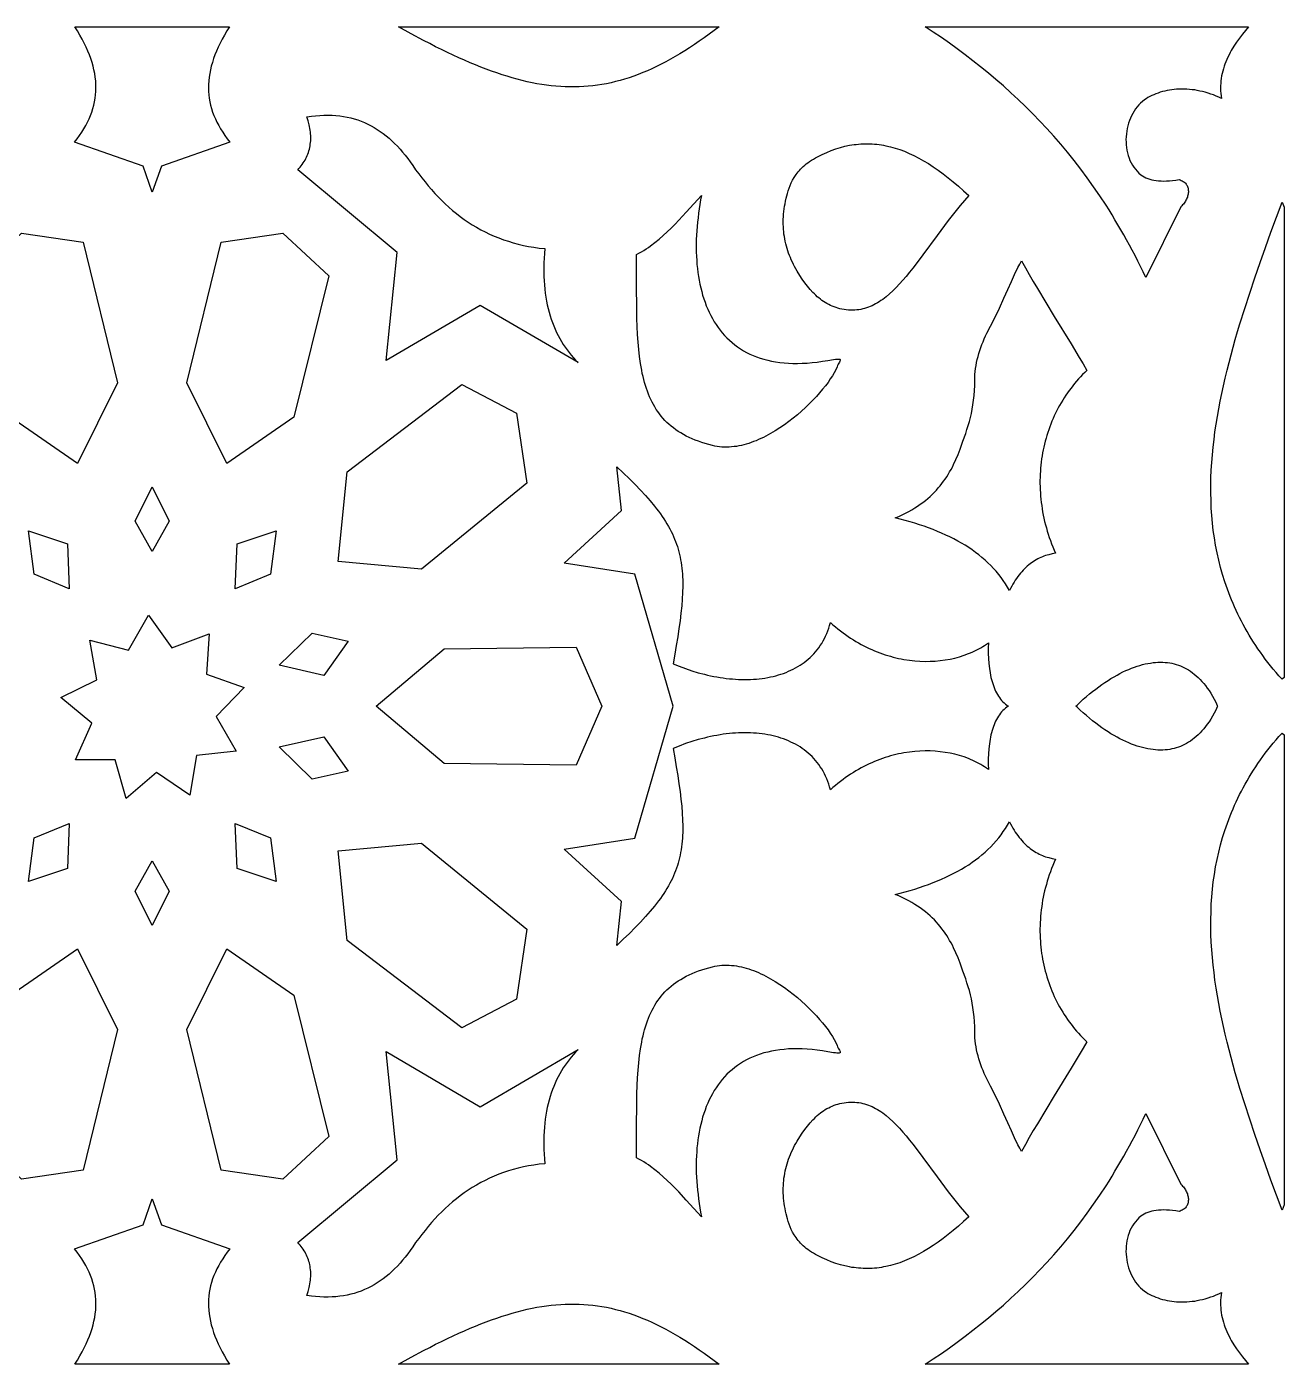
# Model space of a CAD drawing. Extents: x -575 to 575, y -425 to 425.
# Drawn here: x 223.4 to 355, y -70 to 70 of the extents above; entities that cross this region are included whole.
import ezdxf

# ---------------------------------------------------------------- set-up
doc = ezdxf.new("R2010")
doc.units = 0
doc.layers.add('LAYER_1', color=18, linetype='CONTINUOUS')

msp = doc.modelspace()

# ---------------------------------------------------------------- linework, layer by layer
at = {"layer": 'LAYER_1'}
for points in [[(244.35, 69.56), (244.1, 69.13), (243.87, 68.71), (243.65, 68.29), (243.45, 67.87), (243.27, 67.46), (243.11, 67.06), (242.96, 66.66), (242.84, 66.26), (242.73, 65.87), (242.63, 65.48), (242.56, 65.1), (242.5, 64.72), (242.46, 64.34), (242.44, 63.97), (242.43, 63.6), (242.44, 63.23), (242.47, 62.87), (242.52, 62.51), (242.58, 62.14), (242.66, 61.79), (242.76, 61.43), (242.87, 61.07), (243, 60.72), (243.15, 60.37), (243.32, 60.02), (243.5, 59.67), (243.7, 59.32), (243.92, 58.97), (244.15, 58.62), (244.4, 58.27), (244.67, 57.92), (237.5, 55.41), (236.54, 52.68), (235.59, 55.41), (228.41, 57.92), (228.68, 58.27), (228.93, 58.62), (229.17, 58.97), (229.38, 59.32), (229.59, 59.67), (229.77, 60.02), (229.93, 60.37), (230.08, 60.72), (230.22, 61.07), (230.33, 61.43), (230.43, 61.79), (230.51, 62.14), (230.57, 62.51), (230.62, 62.87), (230.65, 63.23), (230.66, 63.6), (230.65, 63.97), (230.63, 64.34), (230.59, 64.72), (230.53, 65.1), (230.45, 65.48), (230.36, 65.87), (230.25, 66.26), (230.12, 66.66), (229.98, 67.06), (229.81, 67.46), (229.63, 67.87), (229.43, 68.29), (229.22, 68.71), (228.98, 69.13), (228.73, 69.56), (228.46, 70), (244.62, 70)], [(295.35, 69.6), (294.83, 69.21), (294.31, 68.84), (293.79, 68.48), (293.28, 68.13), (292.78, 67.8), (292.27, 67.48), (291.77, 67.18), (291.28, 66.88), (290.78, 66.6), (290.29, 66.34), (289.81, 66.08), (289.32, 65.84), (288.84, 65.61), (288.36, 65.4), (287.88, 65.2), (287.4, 65.01), (286.93, 64.83), (286.45, 64.67), (285.98, 64.52), (285.5, 64.38), (285.03, 64.26), (284.56, 64.14), (284.08, 64.04), (283.61, 63.96), (283.13, 63.88), (282.66, 63.82), (282.18, 63.77), (281.7, 63.73), (281.22, 63.71), (280.74, 63.7), (280.26, 63.7), (279.77, 63.71), (279.29, 63.74), (278.79, 63.77), (278.3, 63.82), (277.8, 63.88), (277.3, 63.96), (276.8, 64.04), (276.29, 64.14), (275.78, 64.25), (275.26, 64.37), (274.74, 64.5), (274.21, 64.65), (273.68, 64.81), (273.15, 64.98), (272.6, 65.16), (272.06, 65.35), (271.5, 65.55), (270.94, 65.77), (270.38, 66), (269.8, 66.24), (269.22, 66.49), (268.63, 66.75), (268.04, 67.02), (267.43, 67.31), (266.82, 67.61), (266.2, 67.91), (265.58, 68.23), (264.94, 68.56), (263.64, 69.26), (262.31, 70), (295.88, 70)], [(350.93, 69.62), (350.62, 69.23), (350.31, 68.82), (350.01, 68.4), (349.73, 67.97), (349.46, 67.52), (349.34, 67.29), (349.22, 67.06), (349.11, 66.82), (349, 66.58), (348.9, 66.34), (348.8, 66.1), (348.72, 65.86), (348.64, 65.61), (348.57, 65.36), (348.5, 65.11), (348.45, 64.85), (348.41, 64.6), (348.37, 64.34), (348.35, 64.08), (348.33, 63.82), (348.33, 63.56), (348.34, 63.29), (348.36, 63.03), (348.39, 62.76), (348.44, 62.49), (348.15, 62.63), (347.87, 62.75), (347.59, 62.86), (347.31, 62.96), (347.03, 63.05), (346.74, 63.14), (346.46, 63.21), (346.18, 63.27), (345.9, 63.33), (345.63, 63.38), (345.35, 63.41), (345.08, 63.44), (344.81, 63.46), (344.54, 63.47), (344.27, 63.48), (344, 63.47), (343.74, 63.46), (343.49, 63.44), (343.23, 63.41), (342.98, 63.37), (342.74, 63.32), (342.49, 63.27), (342.26, 63.21), (342.02, 63.14), (341.8, 63.06), (341.57, 62.98), (341.36, 62.89), (341.15, 62.79), (340.94, 62.69), (340.74, 62.58), (340.55, 62.46), (340.37, 62.34), (340.16, 62.18), (339.96, 62), (339.77, 61.81), (339.6, 61.61), (339.44, 61.4), (339.29, 61.17), (339.15, 60.93), (339.02, 60.69), (338.91, 60.43), (338.8, 60.17), (338.71, 59.9), (338.64, 59.63), (338.57, 59.35), (338.52, 59.06), (338.48, 58.78), (338.46, 58.49), (338.44, 58.2), (338.45, 57.92), (338.46, 57.63), (338.49, 57.35), (338.54, 57.07), (338.6, 56.79), (338.67, 56.52), (338.76, 56.26), (338.86, 56.01), (338.98, 55.76), (339.11, 55.52), (339.25, 55.29), (339.42, 55.08), (339.6, 54.87), (339.79, 54.68), (340, 54.51), (340.16, 54.39), (340.34, 54.29), (340.52, 54.2), (340.71, 54.12), (340.92, 54.04), (341.13, 53.99), (341.36, 53.94), (341.6, 53.9), (341.85, 53.87), (342.12, 53.86), (342.4, 53.85), (342.69, 53.86), (342.99, 53.88), (343.31, 53.91), (343.65, 53.95), (343.99, 54.01), (344.11, 53.97), (344.23, 53.92), (344.33, 53.87), (344.43, 53.81), (344.51, 53.75), (344.59, 53.68), (344.66, 53.61), (344.73, 53.53), (344.78, 53.45), (344.83, 53.37), (344.87, 53.28), (344.91, 53.19), (344.93, 53.09), (344.95, 53), (344.96, 52.9), (344.97, 52.8), (344.97, 52.69), (344.96, 52.59), (344.94, 52.48), (344.92, 52.38), (344.89, 52.27), (344.86, 52.16), (344.82, 52.06), (344.77, 51.95), (344.72, 51.85), (344.66, 51.74), (344.59, 51.64), (344.52, 51.54), (344.45, 51.44), (344.36, 51.35), (344.28, 51.25), (344.18, 51.16), (340.52, 43.76), (340.24, 44.34), (339.96, 44.91), (339.68, 45.48), (339.39, 46.05), (339.1, 46.6), (338.81, 47.15), (338.51, 47.69), (338.21, 48.23), (337.91, 48.76), (337.6, 49.28), (337.29, 49.8), (336.98, 50.31), (336.67, 50.82), (336.35, 51.32), (335.71, 52.3), (335.05, 53.25), (334.38, 54.19), (333.71, 55.1), (333.02, 55.99), (332.32, 56.86), (331.61, 57.71), (330.9, 58.53), (330.17, 59.34), (329.43, 60.13), (328.69, 60.9), (327.93, 61.65), (327.17, 62.38), (326.4, 63.1), (325.62, 63.8), (324.83, 64.48), (324.04, 65.15), (323.23, 65.81), (322.42, 66.44), (321.61, 67.07), (320.79, 67.68), (319.96, 68.28), (319.12, 68.86), (318.28, 69.44), (317.44, 70), (351.25, 70)], [(255.36, 60.73), (255.76, 60.71), (256.16, 60.67), (256.56, 60.61), (256.94, 60.54), (257.32, 60.45), (257.69, 60.35), (258.05, 60.24), (258.41, 60.11), (258.76, 59.97), (259.1, 59.81), (259.44, 59.64), (259.77, 59.45), (260.09, 59.26), (260.41, 59.04), (260.72, 58.82), (261.03, 58.58), (261.33, 58.33), (261.62, 58.06), (261.91, 57.79), (262.2, 57.5), (262.48, 57.19), (262.75, 56.88), (263.02, 56.55), (263.29, 56.21), (263.55, 55.85), (263.8, 55.49), (264.11, 55.04), (264.43, 54.61), (264.76, 54.18), (265.09, 53.76), (265.42, 53.35), (265.77, 52.95), (266.12, 52.56), (266.47, 52.18), (266.84, 51.82), (267.21, 51.46), (267.59, 51.11), (267.98, 50.78), (268.38, 50.45), (268.78, 50.14), (269.19, 49.84), (269.61, 49.55), (270.04, 49.28), (270.48, 49.01), (270.93, 48.76), (271.38, 48.52), (271.85, 48.3), (272.32, 48.09), (272.81, 47.89), (273.3, 47.71), (273.81, 47.54), (274.32, 47.39), (274.84, 47.25), (275.38, 47.12), (275.92, 47.01), (276.48, 46.92), (277.05, 46.84), (277.63, 46.78), (277.58, 46.27), (277.55, 45.77), (277.53, 45.28), (277.52, 44.8), (277.52, 44.33), (277.53, 43.87), (277.55, 43.42), (277.58, 42.97), (277.62, 42.54), (277.67, 42.11), (277.73, 41.7), (277.8, 41.29), (277.88, 40.89), (277.97, 40.5), (278.07, 40.12), (278.18, 39.75), (278.29, 39.38), (278.42, 39.03), (278.56, 38.68), (278.7, 38.34), (278.86, 38.01), (279.02, 37.68), (279.19, 37.37), (279.37, 37.06), (279.56, 36.75), (279.75, 36.46), (279.96, 36.17), (280.17, 35.89), (280.39, 35.62), (280.62, 35.36), (280.85, 35.1), (281.1, 34.85), (270.87, 40.81), (261.03, 35.05), (262.19, 46.37), (251.77, 55.01), (251.9, 55.15), (252.02, 55.29), (252.14, 55.44), (252.25, 55.59), (252.35, 55.74), (252.45, 55.89), (252.54, 56.04), (252.62, 56.2), (252.7, 56.36), (252.77, 56.52), (252.84, 56.68), (252.9, 56.84), (252.95, 57.01), (252.99, 57.18), (253.03, 57.35), (253.07, 57.52), (253.09, 57.7), (253.11, 57.87), (253.13, 58.05), (253.14, 58.23), (253.14, 58.41), (253.13, 58.6), (253.12, 58.79), (253.11, 58.98), (253.08, 59.17), (253.05, 59.36), (253.01, 59.56), (252.97, 59.75), (252.87, 60.15), (252.74, 60.56), (253.2, 60.63), (253.64, 60.68), (254.08, 60.72), (254.52, 60.74), (254.94, 60.74)], [(311.64, 57.75), (311.88, 57.74), (312.12, 57.72), (312.36, 57.7), (312.6, 57.67), (312.84, 57.63), (313.08, 57.59), (313.32, 57.55), (313.8, 57.43), (314.28, 57.3), (314.77, 57.14), (315.26, 56.96), (315.75, 56.75), (316.25, 56.51), (316.75, 56.26), (317.25, 55.98), (317.76, 55.67), (318.27, 55.34), (318.79, 54.99), (319.31, 54.61), (319.83, 54.2), (320.37, 53.77), (320.9, 53.32), (321.45, 52.84), (322, 52.33), (321.54, 51.82), (321.1, 51.3), (320.67, 50.77), (320.25, 50.25), (319.84, 49.72), (319.44, 49.2), (318.67, 48.16), (317.19, 46.14), (316.49, 45.2), (316.14, 44.74), (315.79, 44.3), (315.44, 43.87), (315.09, 43.47), (314.75, 43.08), (314.4, 42.71), (314.05, 42.36), (313.69, 42.04), (313.34, 41.73), (313.16, 41.59), (312.98, 41.46), (312.8, 41.33), (312.61, 41.21), (312.43, 41.1), (312.24, 40.99), (312.05, 40.89), (311.87, 40.8), (311.67, 40.72), (311.48, 40.64), (311.29, 40.57), (311.09, 40.51), (310.89, 40.46), (310.69, 40.42), (310.48, 40.38), (310.28, 40.36), (310.07, 40.34), (309.86, 40.34), (309.62, 40.34), (309.39, 40.35), (309.16, 40.37), (308.94, 40.4), (308.72, 40.44), (308.51, 40.48), (308.3, 40.54), (308.1, 40.6), (307.9, 40.67), (307.71, 40.74), (307.52, 40.83), (307.33, 40.92), (307.15, 41.02), (306.97, 41.12), (306.8, 41.23), (306.63, 41.35), (306.46, 41.48), (306.3, 41.61), (306.14, 41.74), (305.98, 41.89), (305.83, 42.03), (305.68, 42.19), (305.39, 42.51), (305.1, 42.85), (304.83, 43.21), (304.56, 43.58), (304.3, 43.97), (304.02, 44.43), (303.89, 44.66), (303.76, 44.89), (303.64, 45.13), (303.53, 45.36), (303.42, 45.6), (303.32, 45.83), (303.22, 46.07), (303.13, 46.31), (303.05, 46.56), (302.97, 46.8), (302.9, 47.05), (302.84, 47.29), (302.78, 47.54), (302.73, 47.79), (302.69, 48.04), (302.65, 48.3), (302.62, 48.55), (302.6, 48.81), (302.59, 49.07), (302.58, 49.33), (302.58, 49.59), (302.58, 49.86), (302.59, 50.12), (302.61, 50.39), (302.64, 50.66), (302.68, 50.93), (302.72, 51.21), (302.77, 51.48), (302.82, 51.76), (302.89, 52.04), (303.02, 52.55), (303.1, 52.82), (303.19, 53.09), (303.3, 53.37), (303.42, 53.66), (303.56, 53.95), (303.73, 54.23), (303.92, 54.52), (304.02, 54.66), (304.14, 54.81), (304.26, 54.95), (304.38, 55.09), (304.52, 55.23), (304.66, 55.37), (304.82, 55.5), (304.98, 55.64), (305.15, 55.77), (305.33, 55.9), (305.52, 56.03), (305.73, 56.15), (305.94, 56.28), (306.16, 56.4), (306.64, 56.64), (307.12, 56.85), (307.6, 57.05), (308.08, 57.22), (308.56, 57.36), (309.03, 57.49), (309.51, 57.59), (309.74, 57.63), (309.98, 57.66), (310.22, 57.69), (310.45, 57.72), (310.69, 57.74), (310.93, 57.75), (311.17, 57.75), (311.4, 57.76)], [(293.93, 51.87), (293.85, 51.4), (293.78, 50.93), (293.71, 50.47), (293.66, 50), (293.6, 49.54), (293.56, 49.09), (293.53, 48.63), (293.5, 48.18), (293.48, 47.73), (293.47, 47.28), (293.47, 46.84), (293.48, 46.4), (293.49, 45.97), (293.52, 45.54), (293.55, 45.11), (293.59, 44.69), (293.64, 44.27), (293.7, 43.86), (293.77, 43.46), (293.85, 43.06), (293.94, 42.67), (294.04, 42.28), (294.14, 41.9), (294.26, 41.53), (294.39, 41.16), (294.52, 40.8), (294.67, 40.45), (294.82, 40.11), (294.99, 39.78), (295.16, 39.45), (295.35, 39.13), (295.54, 38.83), (295.75, 38.53), (295.97, 38.24), (296.2, 37.96), (296.43, 37.69), (296.68, 37.43), (296.94, 37.18), (297.22, 36.94), (297.5, 36.71), (297.79, 36.49), (298.1, 36.29), (298.41, 36.09), (298.74, 35.91), (299.08, 35.74), (299.43, 35.59), (299.79, 35.44), (300.16, 35.31), (300.55, 35.19), (300.95, 35.09), (301.36, 35), (301.78, 34.92), (302.21, 34.86), (302.66, 34.81), (303.12, 34.78), (303.59, 34.76), (304.08, 34.75), (304.57, 34.77), (305.08, 34.8), (305.61, 34.84), (306.14, 34.9), (306.69, 34.98), (307.25, 35.07), (307.82, 35.17), (308.03, 35.2), (308.2, 35.22), (308.34, 35.22), (308.43, 35.21), (308.5, 35.19), (308.52, 35.18), (308.53, 35.16), (308.54, 35.14), (308.54, 35.11), (308.53, 35.05), (308.5, 34.98), (308.46, 34.89), (308.34, 34.67), (308.27, 34.54), (308.21, 34.39), (308.07, 34.1), (307.91, 33.79), (307.72, 33.47), (307.5, 33.13), (307.26, 32.78), (306.99, 32.42), (306.69, 32.05), (306.38, 31.67), (306.04, 31.29), (305.68, 30.91), (305.3, 30.52), (304.9, 30.14), (304.49, 29.76), (304.06, 29.39), (303.62, 29.03), (303.17, 28.68), (302.7, 28.34), (302.23, 28.01), (301.74, 27.7), (301.25, 27.41), (300.75, 27.14), (300.5, 27.02), (300.24, 26.9), (299.99, 26.78), (299.74, 26.67), (299.48, 26.57), (299.22, 26.48), (298.97, 26.39), (298.71, 26.32), (298.45, 26.25), (298.2, 26.18), (297.94, 26.13), (297.68, 26.08), (297.43, 26.05), (297.17, 26.02), (296.92, 26), (296.66, 25.99), (296.41, 25.99), (296.16, 26.01), (295.91, 26.03), (295.66, 26.06), (295.42, 26.1), (295.17, 26.16), (294.79, 26.26), (294.41, 26.37), (294.05, 26.48), (293.7, 26.61), (293.37, 26.73), (293.04, 26.87), (292.73, 27.01), (292.43, 27.16), (292.14, 27.32), (291.86, 27.48), (291.59, 27.65), (291.33, 27.82), (291.08, 28.01), (290.85, 28.2), (290.62, 28.39), (290.4, 28.59), (290.19, 28.8), (289.99, 29.02), (289.81, 29.24), (289.62, 29.47), (289.45, 29.71), (289.29, 29.95), (289.13, 30.2), (288.99, 30.46), (288.85, 30.72), (288.71, 30.99), (288.59, 31.27), (288.47, 31.55), (288.36, 31.84), (288.26, 32.14), (288.16, 32.44), (288.07, 32.75), (287.99, 33.07), (287.91, 33.39), (287.83, 33.72), (287.77, 34.05), (287.7, 34.4), (287.65, 34.75), (287.55, 35.47), (287.46, 36.21), (287.4, 36.98), (287.34, 37.78), (287.3, 38.61), (287.27, 39.46), (287.25, 40.34), (287.24, 41.24), (287.23, 42.17), (287.22, 46.15), (287.48, 46.3), (287.73, 46.44), (287.98, 46.59), (288.22, 46.75), (288.46, 46.91), (288.7, 47.08), (289.15, 47.42), (289.59, 47.77), (290.02, 48.15), (290.44, 48.53), (290.85, 48.93), (291.25, 49.33), (291.64, 49.75), (292.43, 50.59), (293.22, 51.46), (294.02, 52.33)], [(355, 1.9), (354.8, 1.71), (354.43, 2.06), (354.14, 2.41), (353.85, 2.76), (353.56, 3.11), (353.29, 3.46), (353.02, 3.81), (352.76, 4.17), (352.5, 4.53), (352.25, 4.88), (352.01, 5.24), (351.78, 5.6), (351.55, 5.96), (351.33, 6.33), (351.12, 6.69), (350.91, 7.05), (350.71, 7.42), (350.52, 7.79), (350.33, 8.15), (350.15, 8.52), (349.97, 8.89), (349.8, 9.27), (349.64, 9.64), (349.48, 10.01), (349.33, 10.38), (349.19, 10.76), (349.05, 11.14), (348.92, 11.51), (348.79, 11.89), (348.55, 12.65), (348.34, 13.41), (348.15, 14.18), (347.97, 14.95), (347.82, 15.72), (347.69, 16.49), (347.58, 17.27), (347.49, 18.05), (347.42, 18.83), (347.37, 19.62), (347.34, 20.41), (347.32, 21.2), (347.32, 21.99), (347.33, 22.78), (347.37, 23.58), (347.41, 24.38), (347.48, 25.18), (347.55, 25.98), (347.65, 26.78), (347.75, 27.59), (347.87, 28.39), (348, 29.2), (348.14, 30), (348.3, 30.81), (348.46, 31.62), (348.64, 32.43), (348.82, 33.23), (349.02, 34.04), (349.22, 34.85), (349.43, 35.66), (349.66, 36.47), (349.88, 37.28), (350.12, 38.09), (350.36, 38.89), (350.87, 40.51), (351.39, 42.12), (351.93, 43.72), (352.48, 45.32), (353.04, 46.91), (353.61, 48.49), (354.8, 51.65), (355, 51.11)], [(229.33, 47.45), (232.92, 32.74), (228.74, 24.3), (221.71, 29.14), (218.07, 43.92), (222.86, 48.39)], [(255.01, 43.92), (251.38, 29.14), (244.35, 24.3), (240.17, 32.74), (243.75, 47.45), (250.23, 48.39)], [(327.91, 44.78), (328.32, 44.05), (328.74, 43.32), (329.17, 42.59), (330.05, 41.13), (330.94, 39.67), (332.71, 36.8), (333.55, 35.39), (333.95, 34.7), (334.34, 34.02), (334.12, 33.81), (333.9, 33.59), (333.69, 33.36), (333.48, 33.13), (333.27, 32.9), (333.07, 32.67), (332.88, 32.42), (332.69, 32.18), (332.5, 31.93), (332.33, 31.68), (332.15, 31.43), (331.98, 31.17), (331.82, 30.91), (331.66, 30.64), (331.5, 30.37), (331.35, 30.1), (331.21, 29.83), (331.07, 29.55), (330.94, 29.27), (330.81, 28.98), (330.69, 28.7), (330.57, 28.41), (330.46, 28.12), (330.36, 27.82), (330.26, 27.53), (330.16, 27.23), (330.08, 26.93), (329.99, 26.62), (329.91, 26.32), (329.84, 26.01), (329.78, 25.7), (329.72, 25.39), (329.66, 25.07), (329.61, 24.76), (329.57, 24.44), (329.54, 24.12), (329.51, 23.8), (329.48, 23.48), (329.46, 23.16), (329.45, 22.84), (329.44, 22.51), (329.44, 22.18), (329.45, 21.86), (329.46, 21.53), (329.48, 21.2), (329.5, 20.87), (329.54, 20.54), (329.57, 20.21), (329.62, 19.88), (329.67, 19.54), (329.72, 19.21), (329.79, 18.88), (329.86, 18.55), (329.93, 18.21), (330.02, 17.88), (330.11, 17.55), (330.2, 17.21), (330.31, 16.88), (330.41, 16.55), (330.53, 16.21), (330.65, 15.88), (330.78, 15.55), (330.92, 15.22), (331.07, 14.89), (330.71, 14.83), (330.37, 14.74), (330.02, 14.64), (329.86, 14.58), (329.69, 14.52), (329.52, 14.45), (329.36, 14.37), (329.2, 14.29), (329.04, 14.2), (328.88, 14.1), (328.72, 14), (328.57, 13.89), (328.42, 13.78), (328.26, 13.66), (328.11, 13.53), (327.97, 13.4), (327.82, 13.26), (327.68, 13.11), (327.54, 12.95), (327.4, 12.79), (327.26, 12.62), (327.13, 12.44), (326.99, 12.26), (326.86, 12.07), (326.73, 11.86), (326.61, 11.66), (326.48, 11.44), (326.36, 11.21), (326.24, 10.98), (326.04, 11.34), (325.83, 11.69), (325.6, 12.03), (325.37, 12.36), (325.12, 12.68), (324.85, 13), (324.58, 13.3), (324.3, 13.6), (324, 13.89), (323.69, 14.18), (323.37, 14.45), (323.04, 14.72), (322.7, 14.98), (322.35, 15.23), (321.98, 15.48), (321.61, 15.72), (321.23, 15.95), (320.83, 16.17), (320.43, 16.39), (320.01, 16.6), (319.59, 16.8), (319.15, 16.99), (318.71, 17.18), (318.25, 17.37), (317.79, 17.54), (317.31, 17.71), (316.83, 17.87), (316.34, 18.03), (315.84, 18.18), (315.33, 18.32), (314.81, 18.46), (314.28, 18.59), (314.66, 18.75), (315.02, 18.92), (315.37, 19.09), (315.7, 19.26), (316.02, 19.44), (316.33, 19.63), (316.63, 19.82), (316.91, 20.01), (317.19, 20.21), (317.45, 20.41), (317.7, 20.62), (317.94, 20.83), (318.17, 21.05), (318.39, 21.27), (318.6, 21.49), (318.8, 21.72), (319, 21.95), (319.18, 22.18), (319.36, 22.42), (319.53, 22.66), (319.69, 22.9), (319.84, 23.15), (319.99, 23.4), (320.13, 23.66), (320.27, 23.91), (320.4, 24.17), (320.64, 24.7), (320.87, 25.24), (321.08, 25.79), (321.38, 26.61), (321.67, 27.42), (321.8, 27.83), (321.93, 28.25), (322.05, 28.67), (322.16, 29.09), (322.26, 29.53), (322.35, 29.98), (322.43, 30.44), (322.5, 30.91), (322.55, 31.4), (322.59, 31.91), (322.61, 32.44), (322.61, 33), (322.62, 33.3), (322.64, 33.61), (322.66, 33.92), (322.7, 34.23), (322.75, 34.55), (322.81, 34.86), (322.88, 35.18), (322.96, 35.49), (323.05, 35.8), (323.14, 36.11), (323.25, 36.42), (323.36, 36.73), (323.48, 37.03), (323.61, 37.33), (323.75, 37.63), (323.89, 37.92), (324.27, 38.65), (324.6, 39.33), (325.19, 40.55), (325.67, 41.6), (326.08, 42.51), (326.45, 43.33), (326.79, 44.08), (327.13, 44.79), (327.32, 45.15), (327.51, 45.51)], [(274.66, 29.57), (275.73, 22.22), (264.72, 13.23), (256.02, 14.03), (256.93, 23.4), (268.93, 32.54)], [(285.83, 23.3), (286.48, 22.67), (287.08, 22.07), (287.65, 21.49), (288.17, 20.92), (288.66, 20.36), (289.11, 19.81), (289.32, 19.54), (289.52, 19.28), (289.72, 19.01), (289.9, 18.75), (290.08, 18.48), (290.25, 18.22), (290.41, 17.96), (290.56, 17.7), (290.71, 17.43), (290.84, 17.17), (290.97, 16.91), (291.09, 16.65), (291.2, 16.38), (291.31, 16.12), (291.41, 15.85), (291.5, 15.58), (291.58, 15.31), (291.66, 15.03), (291.73, 14.76), (291.79, 14.48), (291.84, 14.19), (291.89, 13.91), (291.94, 13.62), (291.97, 13.32), (292, 13.02), (292.03, 12.72), (292.04, 12.41), (292.06, 12.1), (292.06, 11.78), (292.06, 11.45), (292.05, 10.79), (292.01, 10.09), (291.95, 9.37), (291.87, 8.62), (291.78, 7.83), (291.66, 7.01), (291.53, 6.15), (291.38, 5.25), (291.22, 4.31), (291.04, 3.33), (291.69, 3.06), (292.35, 2.82), (293, 2.59), (293.66, 2.39), (294.32, 2.22), (294.65, 2.14), (294.98, 2.07), (295.31, 2), (295.64, 1.94), (295.97, 1.89), (296.29, 1.84), (296.62, 1.79), (296.94, 1.76), (297.26, 1.73), (297.58, 1.71), (297.9, 1.69), (298.22, 1.68), (298.53, 1.67), (298.84, 1.68), (299.15, 1.69), (299.46, 1.7), (299.76, 1.72), (300.06, 1.75), (300.36, 1.79), (300.66, 1.83), (300.95, 1.88), (301.23, 1.94), (301.52, 2), (301.8, 2.07), (302.07, 2.15), (302.34, 2.23), (302.61, 2.32), (302.87, 2.42), (303.13, 2.53), (303.38, 2.64), (303.63, 2.76), (303.87, 2.89), (304.1, 3.02), (304.34, 3.16), (304.56, 3.31), (304.78, 3.47), (304.99, 3.64), (305.2, 3.81), (305.4, 3.99), (305.59, 4.17), (305.78, 4.37), (305.96, 4.57), (306.13, 4.78), (306.3, 5), (306.45, 5.23), (306.6, 5.46), (306.75, 5.71), (306.88, 5.96), (307.01, 6.22), (307.13, 6.48), (307.24, 6.76), (307.34, 7.04), (307.43, 7.33), (307.52, 7.63), (307.77, 7.41), (308.03, 7.18), (308.3, 6.97), (308.56, 6.76), (308.83, 6.56), (309.09, 6.37), (309.36, 6.18), (309.63, 6), (309.91, 5.83), (310.18, 5.66), (310.46, 5.51), (310.73, 5.35), (311.01, 5.21), (311.29, 5.07), (311.57, 4.93), (311.84, 4.81), (312.12, 4.69), (312.41, 4.57), (312.69, 4.47), (312.97, 4.37), (313.25, 4.27), (313.53, 4.18), (313.81, 4.1), (314.09, 4.02), (314.37, 3.95), (314.65, 3.89), (314.93, 3.83), (315.21, 3.78), (315.77, 3.69), (316.33, 3.63), (316.87, 3.59), (317.42, 3.57), (317.96, 3.58), (318.49, 3.6), (319.01, 3.65), (319.53, 3.72), (320.04, 3.81), (320.53, 3.92), (321.02, 4.06), (321.49, 4.21), (321.95, 4.38), (322.18, 4.47), (322.4, 4.57), (322.62, 4.67), (322.83, 4.78), (323.04, 4.89), (323.25, 5), (323.45, 5.12), (323.65, 5.25), (323.85, 5.38), (324.04, 5.51), (324.03, 4.95), (324.03, 4.4), (324.05, 3.86), (324.09, 3.34), (324.15, 2.84), (324.22, 2.36), (324.26, 2.12), (324.31, 1.89), (324.37, 1.67), (324.43, 1.45), (324.49, 1.24), (324.56, 1.03), (324.63, 0.83), (324.71, 0.64), (324.8, 0.45), (324.89, 0.27), (324.99, 0.1), (325.09, -0.06), (325.2, -0.22), (325.31, -0.37), (325.43, -0.51), (325.55, -0.65), (325.68, -0.77), (325.82, -0.89), (325.97, -1), (326.12, -1.1), (326.16, -1.1), (326.14, -1.11), (326.16, -1.13), (326.12, -1.13), (325.97, -1.23), (325.82, -1.34), (325.68, -1.45), (325.55, -1.58), (325.43, -1.71), (325.31, -1.86), (325.2, -2.01), (325.09, -2.16), (324.99, -2.33), (324.89, -2.5), (324.8, -2.68), (324.71, -2.87), (324.63, -3.06), (324.56, -3.26), (324.49, -3.47), (324.43, -3.68), (324.37, -3.9), (324.31, -4.12), (324.26, -4.35), (324.22, -4.58), (324.15, -5.07), (324.09, -5.57), (324.05, -6.09), (324.03, -6.63), (324.03, -7.18), (324.04, -7.74), (323.85, -7.61), (323.65, -7.48), (323.45, -7.35), (323.25, -7.23), (323.04, -7.12), (322.83, -7), (322.62, -6.9), (322.4, -6.79), (322.18, -6.7), (321.95, -6.6), (321.49, -6.43), (321.02, -6.28), (320.53, -6.15), (320.04, -6.04), (319.53, -5.95), (319.01, -5.88), (318.49, -5.83), (317.96, -5.8), (317.42, -5.8), (316.87, -5.82), (316.33, -5.86), (315.77, -5.92), (315.21, -6.01), (314.93, -6.06), (314.65, -6.12), (314.37, -6.18), (314.09, -6.25), (313.81, -6.33), (313.53, -6.41), (313.25, -6.5), (312.97, -6.59), (312.69, -6.69), (312.41, -6.8), (312.12, -6.91), (311.84, -7.04), (311.57, -7.16), (311.29, -7.29), (311.01, -7.43), (310.73, -7.58), (310.46, -7.73), (310.18, -7.89), (309.91, -8.06), (309.63, -8.23), (309.36, -8.41), (309.09, -8.6), (308.83, -8.79), (308.56, -8.99), (308.3, -9.2), (308.03, -9.41), (307.77, -9.63), (307.52, -9.86), (307.43, -9.56), (307.34, -9.27), (307.24, -8.99), (307.13, -8.71), (307.01, -8.44), (306.88, -8.19), (306.75, -7.93), (306.6, -7.69), (306.45, -7.46), (306.3, -7.23), (306.13, -7.01), (305.96, -6.8), (305.78, -6.6), (305.59, -6.4), (305.4, -6.21), (305.2, -6.03), (304.99, -5.86), (304.78, -5.7), (304.56, -5.54), (304.34, -5.39), (304.1, -5.25), (303.87, -5.11), (303.63, -4.99), (303.38, -4.87), (303.13, -4.75), (302.87, -4.65), (302.61, -4.55), (302.34, -4.46), (302.07, -4.37), (301.8, -4.3), (301.52, -4.23), (301.23, -4.16), (300.95, -4.11), (300.66, -4.06), (300.36, -4.02), (300.06, -3.98), (299.76, -3.95), (299.46, -3.93), (299.15, -3.91), (298.84, -3.9), (298.53, -3.9), (298.22, -3.91), (297.9, -3.92), (297.58, -3.93), (297.26, -3.96), (296.94, -3.99), (296.62, -4.02), (296.29, -4.06), (295.97, -4.11), (295.64, -4.17), (295.31, -4.23), (294.98, -4.3), (294.65, -4.37), (294.32, -4.45), (293.66, -4.62), (293, -4.82), (292.35, -5.04), (291.69, -5.29), (291.04, -5.55), (291.22, -6.54), (291.38, -7.48), (291.53, -8.38), (291.66, -9.23), (291.78, -10.06), (291.87, -10.84), (291.95, -11.6), (292.01, -12.32), (292.05, -13.01), (292.06, -13.68), (292.06, -14.01), (292.06, -14.33), (292.04, -14.64), (292.03, -14.95), (292, -15.25), (291.97, -15.55), (291.94, -15.84), (291.89, -16.14), (291.84, -16.42), (291.79, -16.71), (291.73, -16.98), (291.66, -17.26), (291.58, -17.54), (291.5, -17.81), (291.41, -18.08), (291.31, -18.34), (291.2, -18.61), (291.09, -18.87), (290.97, -19.14), (290.84, -19.4), (290.71, -19.66), (290.56, -19.92), (290.41, -20.19), (290.25, -20.45), (290.08, -20.71), (289.9, -20.97), (289.72, -21.24), (289.52, -21.5), (289.32, -21.77), (289.11, -22.04), (288.66, -22.59), (288.17, -23.14), (287.65, -23.71), (287.08, -24.3), (286.48, -24.9), (285.83, -25.52), (285.15, -26.17), (285.65, -21.58), (279.66, -16.09), (287.04, -14.93), (291.06, -1.11), (287.04, 12.7), (279.66, 13.86), (285.65, 19.35), (285.15, 23.94)], [(238.32, 18.25), (236.54, 15.09), (234.77, 18.25), (236.54, 21.85)], [(227.67, 15.89), (227.87, 11.18), (224.18, 12.69), (223.59, 17.25)], [(248.91, 12.69), (245.21, 11.18), (245.42, 15.89), (249.5, 17.25)], [(238.6, 4.99), (242.52, 6.45), (242.22, 2.25), (246.15, 0.82), (243.24, -2.2), (245.34, -5.84), (241.18, -6.27), (240.47, -10.42), (237.01, -8.05), (233.82, -10.77), (232.68, -6.72), (228.5, -6.74), (230.21, -2.89), (227, -0.2), (230.76, 1.64), (230.02, 5.78), (234.07, 4.75), (236.15, 8.41)], [(257.05, 5.69), (254.5, 2.1), (249.84, 3.16), (253.29, 6.53)], [(283.59, -1.11), (280.91, -7.29), (267.09, -7.11), (259.99, -1.11), (267.09, 4.88), (280.91, 5.07)], [(342.3, 3.48), (342.54, 3.47), (342.78, 3.44), (343.02, 3.41), (343.25, 3.37), (343.47, 3.31), (343.7, 3.25), (343.92, 3.18), (344.14, 3.1), (344.35, 3.01), (344.57, 2.91), (344.78, 2.8), (344.98, 2.67), (345.19, 2.54), (345.39, 2.39), (345.59, 2.24), (345.79, 2.07), (345.99, 1.89), (346.19, 1.69), (346.38, 1.48), (346.57, 1.26), (346.76, 1.03), (346.95, 0.77), (347.13, 0.51), (347.31, 0.23), (347.49, -0.06), (347.66, -0.38), (347.83, -0.7), (347.99, -1.04), (348.02, -1.11), (347.99, -1.18), (347.83, -1.53), (347.66, -1.85), (347.49, -2.16), (347.31, -2.46), (347.13, -2.74), (346.95, -3), (346.76, -3.25), (346.57, -3.49), (346.38, -3.71), (346.19, -3.92), (345.99, -4.11), (345.79, -4.3), (345.59, -4.46), (345.39, -4.62), (345.19, -4.77), (344.98, -4.9), (344.78, -5.02), (344.57, -5.13), (344.35, -5.24), (344.14, -5.33), (343.92, -5.41), (343.7, -5.48), (343.47, -5.54), (343.25, -5.59), (343.02, -5.64), (342.78, -5.67), (342.54, -5.69), (342.3, -5.71), (342.05, -5.71), (341.79, -5.71), (341.54, -5.69), (341.27, -5.66), (341.01, -5.63), (340.74, -5.58), (340.46, -5.53), (340.18, -5.46), (339.9, -5.38), (339.61, -5.29), (339.32, -5.19), (339.02, -5.08), (338.73, -4.96), (338.42, -4.83), (338.12, -4.69), (337.81, -4.53), (337.5, -4.37), (337.19, -4.19), (336.87, -4), (336.56, -3.8), (336.24, -3.6), (335.92, -3.38), (335.6, -3.14), (335.27, -2.9), (334.95, -2.65), (334.63, -2.39), (334.3, -2.11), (333.97, -1.83), (333.65, -1.54), (333.32, -1.23), (333.2, -1.11), (333.32, -1), (333.65, -0.69), (333.97, -0.4), (334.3, -0.11), (334.63, 0.16), (334.95, 0.42), (335.27, 0.68), (335.6, 0.92), (335.92, 1.15), (336.24, 1.37), (336.56, 1.58), (336.87, 1.78), (337.19, 1.96), (337.5, 2.14), (337.81, 2.3), (338.12, 2.46), (338.42, 2.6), (338.73, 2.73), (339.02, 2.85), (339.32, 2.96), (339.61, 3.06), (339.9, 3.15), (340.18, 3.23), (340.46, 3.3), (340.74, 3.35), (341.01, 3.4), (341.27, 3.44), (341.54, 3.46), (341.79, 3.48), (342.05, 3.48)], [(355, -53.33), (354.8, -53.87), (353.61, -50.72), (353.04, -49.14), (352.48, -47.55), (351.93, -45.95), (351.39, -44.34), (350.87, -42.73), (350.36, -41.12), (350.12, -40.31), (349.88, -39.51), (349.66, -38.7), (349.43, -37.89), (349.22, -37.08), (349.02, -36.27), (348.82, -35.46), (348.64, -34.65), (348.46, -33.84), (348.3, -33.04), (348.14, -32.23), (348, -31.42), (347.87, -30.62), (347.75, -29.81), (347.65, -29.01), (347.55, -28.21), (347.48, -27.41), (347.41, -26.61), (347.37, -25.81), (347.33, -25.01), (347.32, -24.22), (347.32, -23.43), (347.34, -22.64), (347.37, -21.85), (347.42, -21.06), (347.49, -20.28), (347.58, -19.5), (347.69, -18.72), (347.82, -17.95), (347.97, -17.17), (348.15, -16.4), (348.34, -15.64), (348.55, -14.88), (348.79, -14.12), (348.92, -13.74), (349.05, -13.36), (349.19, -12.99), (349.33, -12.61), (349.48, -12.24), (349.64, -11.86), (349.8, -11.49), (349.97, -11.12), (350.15, -10.75), (350.33, -10.38), (350.52, -10.01), (350.71, -9.65), (350.91, -9.28), (351.12, -8.92), (351.33, -8.55), (351.55, -8.19), (351.78, -7.83), (352.01, -7.47), (352.25, -7.11), (352.5, -6.75), (352.76, -6.4), (353.02, -6.04), (353.29, -5.69), (353.56, -5.34), (353.85, -4.98), (354.14, -4.63), (354.43, -4.29), (354.8, -3.93), (355, -4.13)], [(257.05, -7.92), (253.29, -8.75), (249.84, -5.39), (254.5, -4.32)], [(227.67, -18.12), (223.59, -19.48), (224.18, -14.91), (227.87, -13.41)], [(248.91, -14.91), (249.5, -19.48), (245.42, -18.12), (245.21, -13.41)], [(326.36, -13.44), (326.48, -13.67), (326.61, -13.88), (326.73, -14.09), (326.86, -14.29), (326.99, -14.49), (327.13, -14.67), (327.26, -14.85), (327.4, -15.02), (327.54, -15.18), (327.68, -15.34), (327.82, -15.48), (327.97, -15.63), (328.11, -15.76), (328.26, -15.89), (328.42, -16.01), (328.57, -16.12), (328.72, -16.23), (328.88, -16.33), (329.04, -16.42), (329.2, -16.51), (329.36, -16.6), (329.52, -16.67), (329.69, -16.74), (329.86, -16.81), (330.02, -16.87), (330.37, -16.97), (330.71, -17.05), (331.07, -17.12), (330.92, -17.45), (330.78, -17.78), (330.65, -18.11), (330.53, -18.44), (330.41, -18.77), (330.31, -19.11), (330.2, -19.44), (330.11, -19.77), (330.02, -20.11), (329.93, -20.44), (329.86, -20.77), (329.79, -21.11), (329.72, -21.44), (329.67, -21.77), (329.62, -22.1), (329.57, -22.44), (329.54, -22.77), (329.5, -23.1), (329.48, -23.43), (329.46, -23.76), (329.45, -24.08), (329.44, -24.41), (329.44, -24.74), (329.45, -25.06), (329.46, -25.39), (329.48, -25.71), (329.51, -26.03), (329.54, -26.35), (329.57, -26.67), (329.61, -26.99), (329.66, -27.3), (329.72, -27.61), (329.78, -27.93), (329.84, -28.24), (329.91, -28.54), (329.99, -28.85), (330.08, -29.15), (330.16, -29.45), (330.26, -29.75), (330.36, -30.05), (330.46, -30.34), (330.57, -30.64), (330.69, -30.92), (330.81, -31.21), (330.94, -31.49), (331.07, -31.78), (331.21, -32.05), (331.35, -32.33), (331.5, -32.6), (331.66, -32.87), (331.82, -33.13), (331.98, -33.4), (332.15, -33.65), (332.33, -33.91), (332.5, -34.16), (332.69, -34.41), (332.88, -34.65), (333.07, -34.89), (333.27, -35.13), (333.48, -35.36), (333.69, -35.59), (333.9, -35.81), (334.12, -36.03), (334.34, -36.25), (333.95, -36.93), (333.55, -37.62), (332.71, -39.02), (330.94, -41.9), (330.05, -43.36), (329.17, -44.82), (328.74, -45.55), (328.32, -46.28), (327.91, -47.01), (327.51, -47.74), (327.32, -47.38), (327.13, -47.02), (326.79, -46.31), (326.45, -45.56), (326.08, -44.74), (325.67, -43.82), (325.19, -42.78), (324.6, -41.56), (324.27, -40.88), (323.89, -40.14), (323.75, -39.85), (323.61, -39.56), (323.48, -39.26), (323.36, -38.96), (323.25, -38.65), (323.14, -38.34), (323.05, -38.03), (322.96, -37.72), (322.88, -37.4), (322.81, -37.09), (322.75, -36.77), (322.7, -36.46), (322.66, -36.15), (322.64, -35.84), (322.62, -35.53), (322.61, -35.22), (322.61, -34.67), (322.59, -34.14), (322.55, -33.63), (322.5, -33.14), (322.43, -32.66), (322.35, -32.2), (322.26, -31.76), (322.16, -31.32), (322.05, -30.89), (321.93, -30.48), (321.8, -30.06), (321.67, -29.65), (321.38, -28.84), (321.08, -28.02), (320.87, -27.47), (320.64, -26.93), (320.4, -26.4), (320.27, -26.14), (320.13, -25.88), (319.99, -25.63), (319.84, -25.38), (319.69, -25.13), (319.53, -24.89), (319.36, -24.65), (319.18, -24.41), (319, -24.17), (318.8, -23.94), (318.6, -23.72), (318.39, -23.49), (318.17, -23.27), (317.94, -23.06), (317.7, -22.85), (317.45, -22.64), (317.19, -22.44), (316.91, -22.24), (316.63, -22.05), (316.33, -21.86), (316.02, -21.67), (315.7, -21.49), (315.37, -21.32), (315.02, -21.14), (314.66, -20.98), (314.28, -20.82), (314.81, -20.69), (315.33, -20.55), (315.84, -20.41), (316.34, -20.26), (316.83, -20.1), (317.31, -19.94), (317.79, -19.77), (318.25, -19.59), (318.71, -19.41), (319.15, -19.22), (319.59, -19.03), (320.01, -18.82), (320.43, -18.61), (320.83, -18.4), (321.23, -18.17), (321.61, -17.94), (321.98, -17.71), (322.35, -17.46), (322.7, -17.21), (323.04, -16.95), (323.37, -16.68), (323.69, -16.4), (324, -16.12), (324.3, -15.83), (324.58, -15.53), (324.85, -15.22), (325.12, -14.91), (325.37, -14.58), (325.6, -14.25), (325.83, -13.91), (326.04, -13.56), (326.24, -13.21)], [(275.73, -24.45), (274.66, -31.79), (268.93, -34.77), (256.93, -25.63), (256.02, -16.26), (264.72, -15.46)], [(238.32, -20.48), (236.54, -24.07), (234.77, -20.48), (236.54, -17.32)], [(232.92, -34.97), (229.33, -49.68), (222.86, -50.62), (218.07, -46.15), (221.71, -31.37), (228.74, -26.53)], [(251.38, -31.37), (255.01, -46.15), (250.23, -50.62), (243.75, -49.68), (240.17, -34.97), (244.35, -26.53)], [(296.92, -28.23), (297.17, -28.25), (297.43, -28.27), (297.68, -28.31), (297.94, -28.36), (298.2, -28.41), (298.45, -28.47), (298.71, -28.54), (298.97, -28.62), (299.22, -28.71), (299.48, -28.8), (299.74, -28.9), (299.99, -29.01), (300.24, -29.12), (300.5, -29.24), (300.75, -29.37), (301.25, -29.64), (301.74, -29.93), (302.23, -30.24), (302.7, -30.56), (303.17, -30.9), (303.62, -31.26), (304.06, -31.62), (304.49, -31.99), (304.9, -32.37), (305.3, -32.75), (305.68, -33.13), (306.04, -33.52), (306.38, -33.9), (306.69, -34.27), (306.99, -34.64), (307.26, -35.01), (307.5, -35.36), (307.72, -35.7), (307.91, -36.02), (308.07, -36.33), (308.21, -36.62), (308.27, -36.76), (308.34, -36.9), (308.46, -37.12), (308.5, -37.21), (308.53, -37.28), (308.54, -37.34), (308.54, -37.37), (308.53, -37.39), (308.52, -37.41), (308.5, -37.42), (308.43, -37.44), (308.34, -37.45), (308.2, -37.44), (308.03, -37.42), (307.82, -37.39), (307.25, -37.3), (306.69, -37.2), (306.14, -37.13), (305.61, -37.07), (305.08, -37.02), (304.57, -36.99), (304.08, -36.98), (303.59, -36.99), (303.12, -37), (302.66, -37.04), (302.21, -37.09), (301.78, -37.15), (301.36, -37.22), (300.95, -37.32), (300.55, -37.42), (300.16, -37.54), (299.79, -37.67), (299.43, -37.81), (299.08, -37.97), (298.74, -38.14), (298.41, -38.32), (298.1, -38.52), (297.79, -38.72), (297.5, -38.94), (297.22, -39.17), (296.94, -39.4), (296.68, -39.65), (296.43, -39.91), (296.2, -40.18), (295.97, -40.46), (295.75, -40.75), (295.54, -41.05), (295.35, -41.36), (295.16, -41.68), (294.99, -42), (294.82, -42.34), (294.67, -42.68), (294.52, -43.03), (294.39, -43.39), (294.26, -43.76), (294.14, -44.13), (294.04, -44.51), (293.94, -44.89), (293.85, -45.29), (293.77, -45.69), (293.7, -46.09), (293.64, -46.5), (293.59, -46.92), (293.55, -47.34), (293.52, -47.76), (293.49, -48.19), (293.48, -48.63), (293.47, -49.07), (293.47, -49.51), (293.48, -49.96), (293.5, -50.41), (293.53, -50.86), (293.56, -51.31), (293.6, -51.77), (293.66, -52.23), (293.71, -52.7), (293.78, -53.16), (293.85, -53.63), (293.93, -54.09), (294.02, -54.56), (293.22, -53.69), (292.43, -52.82), (291.64, -51.97), (291.25, -51.56), (290.85, -51.15), (290.44, -50.76), (290.02, -50.37), (289.59, -50), (289.15, -49.64), (288.7, -49.3), (288.46, -49.14), (288.22, -48.98), (287.98, -48.82), (287.73, -48.67), (287.48, -48.52), (287.22, -48.38), (287.23, -44.4), (287.24, -43.47), (287.25, -42.56), (287.27, -41.69), (287.3, -40.83), (287.34, -40.01), (287.4, -39.21), (287.46, -38.44), (287.55, -37.69), (287.65, -36.97), (287.7, -36.62), (287.77, -36.28), (287.83, -35.95), (287.91, -35.62), (287.99, -35.29), (288.07, -34.98), (288.16, -34.67), (288.26, -34.36), (288.36, -34.07), (288.47, -33.78), (288.59, -33.49), (288.71, -33.22), (288.85, -32.95), (288.99, -32.68), (289.13, -32.43), (289.29, -32.18), (289.45, -31.94), (289.62, -31.7), (289.81, -31.47), (289.99, -31.25), (290.19, -31.03), (290.4, -30.82), (290.62, -30.62), (290.85, -30.42), (291.08, -30.23), (291.33, -30.05), (291.59, -29.87), (291.86, -29.71), (292.14, -29.54), (292.43, -29.39), (292.73, -29.24), (293.04, -29.1), (293.37, -28.96), (293.7, -28.83), (294.05, -28.71), (294.41, -28.6), (294.79, -28.49), (295.17, -28.39), (295.42, -28.33), (295.66, -28.29), (295.91, -28.25), (296.16, -28.23), (296.41, -28.22), (296.66, -28.22)], [(280.85, -37.32), (280.62, -37.58), (280.39, -37.85), (280.17, -38.12), (279.96, -38.4), (279.75, -38.69), (279.56, -38.98), (279.37, -39.28), (279.19, -39.59), (279.02, -39.91), (278.86, -40.23), (278.7, -40.57), (278.56, -40.91), (278.42, -41.25), (278.29, -41.61), (278.18, -41.98), (278.07, -42.35), (277.97, -42.73), (277.88, -43.12), (277.8, -43.52), (277.73, -43.93), (277.67, -44.34), (277.62, -44.77), (277.58, -45.2), (277.55, -45.64), (277.53, -46.1), (277.52, -46.56), (277.52, -47.03), (277.53, -47.51), (277.55, -48), (277.58, -48.5), (277.63, -49.01), (277.05, -49.07), (276.48, -49.15), (275.92, -49.24), (275.38, -49.35), (274.84, -49.47), (274.32, -49.61), (273.81, -49.77), (273.3, -49.94), (272.81, -50.12), (272.32, -50.32), (271.85, -50.53), (271.38, -50.75), (270.93, -50.99), (270.48, -51.24), (270.04, -51.5), (269.61, -51.78), (269.19, -52.07), (268.78, -52.37), (268.38, -52.68), (267.98, -53), (267.59, -53.34), (267.21, -53.69), (266.84, -54.04), (266.47, -54.41), (266.12, -54.79), (265.77, -55.18), (265.42, -55.58), (265.09, -55.99), (264.76, -56.41), (264.43, -56.83), (264.11, -57.27), (263.8, -57.72), (263.55, -58.08), (263.29, -58.43), (263.02, -58.78), (262.75, -59.1), (262.48, -59.42), (262.2, -59.72), (261.91, -60.01), (261.62, -60.29), (261.33, -60.56), (261.03, -60.81), (260.72, -61.05), (260.41, -61.27), (260.09, -61.48), (259.77, -61.68), (259.44, -61.87), (259.1, -62.04), (258.76, -62.19), (258.41, -62.34), (258.05, -62.47), (257.69, -62.58), (257.32, -62.68), (256.94, -62.77), (256.56, -62.84), (256.16, -62.89), (255.76, -62.93), (255.36, -62.96), (254.94, -62.97), (254.52, -62.97), (254.08, -62.95), (253.64, -62.91), (253.2, -62.86), (252.74, -62.79), (252.87, -62.38), (252.97, -61.98), (253.01, -61.78), (253.05, -61.59), (253.08, -61.39), (253.11, -61.2), (253.12, -61.01), (253.13, -60.83), (253.14, -60.64), (253.14, -60.46), (253.13, -60.28), (253.11, -60.1), (253.09, -59.92), (253.07, -59.75), (253.03, -59.58), (252.99, -59.4), (252.95, -59.24), (252.9, -59.07), (252.84, -58.91), (252.77, -58.74), (252.7, -58.58), (252.62, -58.43), (252.54, -58.27), (252.45, -58.12), (252.35, -57.96), (252.25, -57.81), (252.14, -57.67), (252.02, -57.52), (251.9, -57.38), (251.77, -57.24), (262.19, -48.59), (261.03, -37.28), (270.87, -43.04), (281.1, -37.07)], [(310.07, -42.57), (310.28, -42.59), (310.48, -42.61), (310.69, -42.65), (310.89, -42.69), (311.09, -42.74), (311.29, -42.8), (311.48, -42.87), (311.67, -42.94), (311.87, -43.03), (312.05, -43.12), (312.24, -43.22), (312.43, -43.32), (312.61, -43.44), (312.8, -43.56), (312.98, -43.69), (313.16, -43.82), (313.34, -43.96), (313.69, -44.26), (314.05, -44.59), (314.4, -44.94), (314.75, -45.3), (315.09, -45.69), (315.44, -46.1), (315.79, -46.53), (316.14, -46.97), (316.49, -47.42), (317.19, -48.37), (318.67, -50.38), (319.44, -51.43), (319.84, -51.95), (320.25, -52.48), (320.67, -53), (321.1, -53.53), (321.54, -54.05), (322, -54.56), (321.45, -55.07), (320.9, -55.55), (320.37, -56), (319.83, -56.43), (319.31, -56.83), (318.79, -57.21), (318.27, -57.57), (317.76, -57.9), (317.25, -58.2), (316.75, -58.49), (316.25, -58.74), (315.75, -58.97), (315.26, -59.18), (314.77, -59.37), (314.28, -59.53), (313.8, -59.66), (313.32, -59.77), (313.08, -59.82), (312.84, -59.86), (312.6, -59.9), (312.36, -59.93), (312.12, -59.95), (311.88, -59.97), (311.64, -59.98), (311.4, -59.98), (311.17, -59.98), (310.93, -59.98), (310.69, -59.96), (310.45, -59.95), (310.22, -59.92), (309.98, -59.89), (309.74, -59.86), (309.51, -59.81), (309.03, -59.71), (308.56, -59.59), (308.08, -59.44), (307.6, -59.27), (307.12, -59.08), (306.64, -58.86), (306.16, -58.62), (305.94, -58.5), (305.73, -58.38), (305.52, -58.26), (305.33, -58.13), (305.15, -58), (304.98, -57.87), (304.82, -57.73), (304.66, -57.59), (304.52, -57.46), (304.38, -57.32), (304.26, -57.18), (304.14, -57.03), (304.02, -56.89), (303.92, -56.75), (303.73, -56.46), (303.56, -56.17), (303.42, -55.89), (303.3, -55.6), (303.19, -55.32), (303.1, -55.05), (303.02, -54.78), (302.89, -54.27), (302.82, -53.99), (302.77, -53.71), (302.72, -53.43), (302.68, -53.16), (302.64, -52.89), (302.61, -52.62), (302.59, -52.35), (302.58, -52.08), (302.58, -51.82), (302.58, -51.56), (302.59, -51.3), (302.6, -51.04), (302.62, -50.78), (302.65, -50.53), (302.69, -50.27), (302.73, -50.02), (302.78, -49.77), (302.84, -49.52), (302.9, -49.27), (302.97, -49.03), (303.05, -48.78), (303.13, -48.54), (303.22, -48.3), (303.32, -48.06), (303.42, -47.82), (303.53, -47.59), (303.64, -47.35), (303.76, -47.12), (303.89, -46.89), (304.02, -46.66), (304.3, -46.2), (304.56, -45.81), (304.83, -45.43), (305.1, -45.08), (305.39, -44.74), (305.68, -44.41), (305.83, -44.26), (305.98, -44.11), (306.14, -43.97), (306.3, -43.83), (306.46, -43.7), (306.63, -43.58), (306.8, -43.46), (306.97, -43.35), (307.15, -43.24), (307.33, -43.15), (307.52, -43.05), (307.71, -42.97), (307.9, -42.89), (308.1, -42.82), (308.3, -42.76), (308.51, -42.71), (308.72, -42.66), (308.94, -42.63), (309.16, -42.6), (309.39, -42.58), (309.62, -42.57), (309.86, -42.56)], [(344.18, -51.16), (344.28, -51.25), (344.36, -51.35), (344.45, -51.44), (344.52, -51.54), (344.59, -51.64), (344.66, -51.74), (344.72, -51.85), (344.77, -51.95), (344.82, -52.06), (344.86, -52.16), (344.89, -52.27), (344.92, -52.38), (344.94, -52.48), (344.96, -52.59), (344.97, -52.69), (344.97, -52.8), (344.96, -52.9), (344.95, -53), (344.93, -53.09), (344.91, -53.19), (344.87, -53.28), (344.83, -53.37), (344.78, -53.45), (344.73, -53.53), (344.66, -53.61), (344.59, -53.68), (344.51, -53.75), (344.43, -53.81), (344.33, -53.87), (344.23, -53.92), (344.11, -53.97), (343.99, -54.01), (343.65, -53.95), (343.31, -53.91), (342.99, -53.88), (342.69, -53.86), (342.4, -53.85), (342.12, -53.86), (341.85, -53.87), (341.6, -53.9), (341.36, -53.94), (341.13, -53.98), (340.92, -54.04), (340.71, -54.12), (340.52, -54.2), (340.34, -54.29), (340.16, -54.39), (340, -54.51), (339.79, -54.68), (339.6, -54.87), (339.42, -55.08), (339.25, -55.29), (339.11, -55.52), (338.98, -55.76), (338.86, -56), (338.76, -56.26), (338.67, -56.52), (338.6, -56.79), (338.54, -57.07), (338.49, -57.35), (338.46, -57.63), (338.45, -57.92), (338.44, -58.2), (338.46, -58.49), (338.48, -58.78), (338.52, -59.06), (338.57, -59.35), (338.64, -59.63), (338.71, -59.9), (338.8, -60.17), (338.91, -60.43), (339.02, -60.69), (339.15, -60.93), (339.29, -61.17), (339.44, -61.4), (339.6, -61.61), (339.77, -61.81), (339.96, -62), (340.16, -62.18), (340.37, -62.34), (340.55, -62.46), (340.74, -62.58), (340.94, -62.69), (341.15, -62.79), (341.36, -62.89), (341.57, -62.98), (341.8, -63.06), (342.02, -63.14), (342.26, -63.21), (342.49, -63.27), (342.74, -63.32), (342.98, -63.37), (343.23, -63.41), (343.49, -63.44), (343.74, -63.46), (344, -63.47), (344.27, -63.48), (344.54, -63.47), (344.81, -63.46), (345.08, -63.44), (345.35, -63.41), (345.63, -63.38), (345.9, -63.33), (346.18, -63.27), (346.46, -63.21), (346.74, -63.14), (347.03, -63.05), (347.31, -62.96), (347.59, -62.86), (347.87, -62.75), (348.15, -62.62), (348.44, -62.49), (348.39, -62.76), (348.36, -63.03), (348.34, -63.29), (348.33, -63.56), (348.33, -63.82), (348.35, -64.08), (348.37, -64.34), (348.41, -64.6), (348.45, -64.85), (348.5, -65.11), (348.57, -65.36), (348.64, -65.61), (348.72, -65.86), (348.8, -66.1), (348.9, -66.34), (349, -66.58), (349.11, -66.82), (349.22, -67.06), (349.34, -67.29), (349.46, -67.52), (349.73, -67.97), (350.01, -68.4), (350.31, -68.82), (350.62, -69.23), (350.93, -69.62), (351.25, -70), (317.44, -70), (318.28, -69.44), (319.12, -68.86), (319.96, -68.28), (320.79, -67.68), (321.61, -67.07), (322.42, -66.44), (323.23, -65.81), (324.04, -65.15), (324.83, -64.48), (325.62, -63.8), (326.4, -63.1), (327.17, -62.38), (327.93, -61.65), (328.69, -60.9), (329.43, -60.13), (330.17, -59.34), (330.9, -58.53), (331.61, -57.71), (332.32, -56.86), (333.02, -55.99), (333.71, -55.1), (334.38, -54.19), (335.05, -53.25), (335.71, -52.3), (336.35, -51.32), (336.67, -50.82), (336.98, -50.31), (337.29, -49.8), (337.6, -49.28), (337.91, -48.76), (338.21, -48.23), (338.51, -47.69), (338.81, -47.15), (339.1, -46.6), (339.39, -46.05), (339.68, -45.48), (339.96, -44.91), (340.24, -44.34), (340.52, -43.75)], [(237.5, -55.41), (244.67, -57.92), (244.4, -58.27), (244.15, -58.62), (243.92, -58.97), (243.7, -59.32), (243.5, -59.67), (243.32, -60.02), (243.15, -60.37), (243, -60.72), (242.87, -61.07), (242.76, -61.43), (242.66, -61.79), (242.58, -62.14), (242.52, -62.5), (242.47, -62.87), (242.44, -63.23), (242.43, -63.6), (242.44, -63.97), (242.46, -64.34), (242.5, -64.72), (242.56, -65.1), (242.63, -65.48), (242.73, -65.87), (242.84, -66.26), (242.96, -66.66), (243.11, -67.06), (243.27, -67.46), (243.45, -67.87), (243.65, -68.29), (243.87, -68.71), (244.1, -69.13), (244.35, -69.56), (244.62, -70), (228.46, -70), (228.73, -69.56), (228.98, -69.13), (229.22, -68.71), (229.43, -68.29), (229.63, -67.87), (229.81, -67.46), (229.98, -67.06), (230.12, -66.66), (230.25, -66.26), (230.36, -65.87), (230.45, -65.48), (230.53, -65.1), (230.59, -64.72), (230.63, -64.34), (230.65, -63.97), (230.66, -63.6), (230.65, -63.23), (230.62, -62.87), (230.57, -62.5), (230.51, -62.14), (230.43, -61.79), (230.33, -61.43), (230.22, -61.07), (230.08, -60.72), (229.93, -60.37), (229.77, -60.02), (229.59, -59.67), (229.38, -59.32), (229.17, -58.97), (228.93, -58.62), (228.68, -58.27), (228.41, -57.92), (235.59, -55.41), (236.54, -52.68)], [(281.22, -63.71), (281.7, -63.73), (282.18, -63.77), (282.66, -63.82), (283.13, -63.88), (283.61, -63.96), (284.08, -64.04), (284.56, -64.14), (285.03, -64.26), (285.5, -64.38), (285.98, -64.52), (286.45, -64.67), (286.93, -64.83), (287.4, -65.01), (287.88, -65.2), (288.36, -65.4), (288.84, -65.61), (289.32, -65.84), (289.81, -66.08), (290.29, -66.34), (290.78, -66.6), (291.28, -66.88), (291.77, -67.18), (292.27, -67.48), (292.78, -67.8), (293.28, -68.13), (293.79, -68.48), (294.31, -68.84), (294.83, -69.21), (295.35, -69.6), (295.88, -70), (262.31, -70), (263.64, -69.26), (264.94, -68.56), (265.58, -68.23), (266.2, -67.91), (266.82, -67.61), (267.43, -67.31), (268.04, -67.02), (268.63, -66.75), (269.22, -66.49), (269.8, -66.24), (270.38, -66), (270.94, -65.77), (271.5, -65.55), (272.06, -65.35), (272.6, -65.16), (273.15, -64.98), (273.68, -64.81), (274.21, -64.65), (274.74, -64.5), (275.26, -64.37), (275.78, -64.25), (276.29, -64.14), (276.8, -64.04), (277.3, -63.96), (277.8, -63.88), (278.3, -63.82), (278.79, -63.77), (279.29, -63.74), (279.77, -63.71), (280.26, -63.7), (280.74, -63.7)]]:
    msp.add_lwpolyline(points, close=True, dxfattribs=at)

doc.saveas('drawing.dxf')
